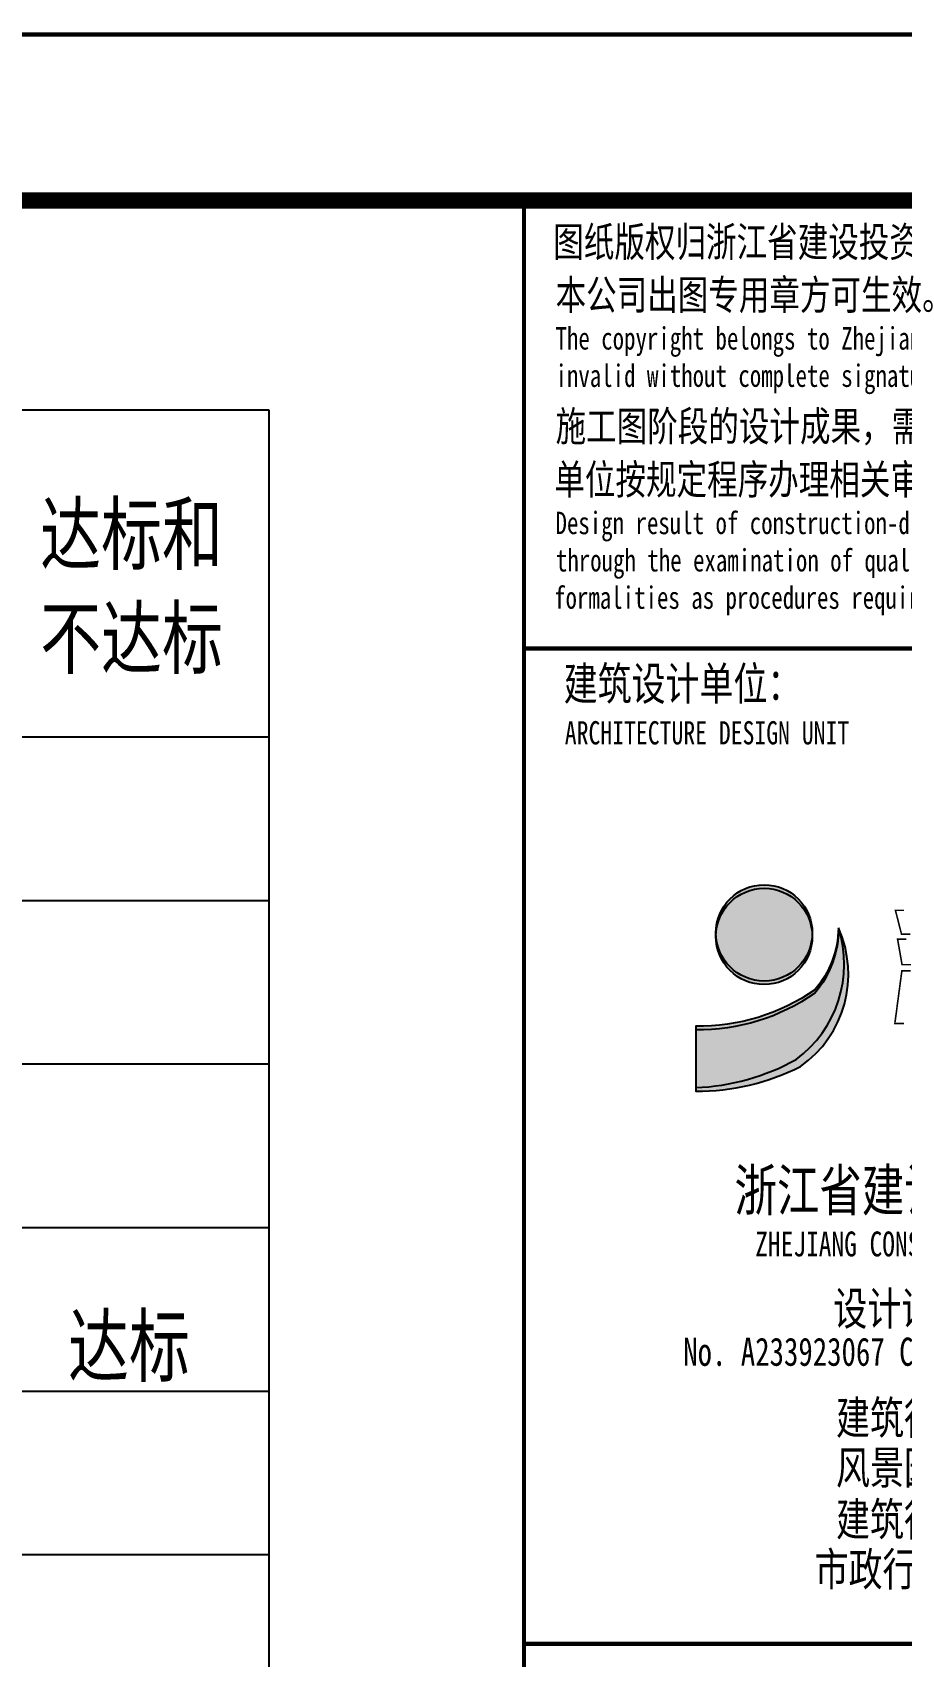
# Model space of a CAD drawing. Extents: x 1738711 to 2346805, y 1189731 to 2516152.
# Drawn here: x 2327403 to 2332641, y 2423943 to 2433732 of the extents above; entities that cross this region are included whole.
import ezdxf
from ezdxf.enums import TextEntityAlignment as Align

# ---------------------------------------------------------------- set-up
doc = ezdxf.new("R2010")
doc.units = 0
doc.header["$LTSCALE"] = 1000
doc.header["$MEASUREMENT"] = 0
for name, color, linetype in [('1_细线', 8, 'Continuous'), ('A-文字', 7, 'Continuous'), ('PUB_TEXT', 7, 'Continuous'), ('TK', 4, 'Continuous')]:
    doc.layers.add(name, color=color, linetype=linetype)
doc.styles.add('宋体', font='SIMSUN.TTF', dxfattribs={"width": 0.75})

# ---------------------------------------------------------------- blocks, each defined once
blk = doc.blocks.new('资质')
h = blk.add_hatch(color=1)
h.dxf.hatch_style = 1
edge = h.paths.add_edge_path()
edge.add_arc((1696.872990369797, 4285.245276451111), 290.304, 0, 360)
h = blk.add_hatch(color=1)
h.dxf.hatch_style = 1
edge = h.paths.add_edge_path()
edge.add_arc((1696.872990369797, 4264.324202060699), 290.304, 0, 360)
h = blk.add_hatch(color=172)
h.dxf.hatch_style = 1
edge = h.paths.add_edge_path()
edge.add_arc((1548.461446535532, 4309.03729942397), 596.3602102599627, -40.4751505986211, 0.595969414993192, ccw=False)
edge.add_arc((1304.580869948722, 4917.166786204103), 1215.334698300064, 269.0491228419969, 305.0251556862748, ccw=False)
edge.add_line((1284.412177489139, 3701.999450922012), (1284.412177489139, 3332.22413444519))
edge.add_arc((1298.61839179877, 4692.846358647207), 1360.696385501723, 269.4017982855453, 296.9936661867286)
edge.add_arc((1525.171685640106, 4036.16328400969), 679.5661045034295, 305.1311103036309, 384.2468939298175)
h = blk.add_hatch(color=172)
h.dxf.hatch_style = 1
edge = h.paths.add_edge_path()
edge.add_arc((1560.445353225667, 4325.605838548479), 584.4359711792076, 319.08681503258225, 358.9837510041084, ccw=False)
edge.add_arc((1304.580869937249, 4938.08786059824), 1215.334698303598, 269.04912284254067, 305.02515568681855, ccw=False)
edge.add_line((1284.412177489139, 3722.920525312424), (1284.412177489139, 3353.145208954811))
edge.add_arc((1232.367924215509, 4706.227929590557), 1354.083251939054, 272.2027085252616, 299.0239331366028)
edge.add_arc((1467.313535552448, 4095.801199943256), 712.128543211717, 306.3431527119143, 377.9474966535989)
at = {"color": 172}
for points in [[(2144.789395825006, 4315.240304946899, -0.1758633340164648), (2002.105241076089, 3942.850109823048, -0.1582772422886723), (1284.412177489139, 3722.920525312424), (1284.412177489139, 3353.145208954811, 0.1175668902619783), (1889.335153744556, 3522.194352149963, 0.3230121308415347)], [(2144.789395825006, 4315.240304946899, -0.1811499422860194), (2002.105241076089, 3921.929035425186, -0.1582772422886723), (1284.412177489139, 3701.999450922012), (1284.412177489139, 3332.22413444519, 0.1209772943244024), (1916.227595404722, 3480.388720154762, 0.3596071156339016)]]:
    blk.add_lwpolyline(points, format="xyb", close=True, dxfattribs=at)
at = {"color": 1}
for centre in [(1696.872990369797, 4285.245276451111), (1696.872990369797, 4264.324202060699)]:
    blk.add_circle(centre, 290.304, dxfattribs=at)
at = {"layer": 'A-文字', "const_width": 9.600000000000001}
for points in [[(2540.003799931146, 4421.558940649033), (2488.125303924084, 4421.558940649033), (2488.258647919632, 4421.025516629219), (2488.325319931842, 4420.75878059864), (2488.458711938001, 4420.225308656693), (2489.925687924027, 4414.357308626175), (2490.659223914146, 4411.423308610916), (2492.126199931838, 4405.555308699608), (2492.392935932614, 4404.755148649216), (2492.5262799263, 4404.355020642281), (2492.793015927076, 4403.554860591888), (2495.460279912688, 4392.885756611824), (2496.793959916569, 4387.551228642464), (2499.461223931052, 4376.882124662399), (2499.727959931828, 4376.081916689873), (2499.861303926446, 4375.681836724281), (2500.128039927222, 4374.881676673889), (2503.062039912678, 4363.14562857151), (2504.529015929438, 4357.277628667653), (2507.463015914895, 4345.541628718376), (2507.729751915671, 4344.741468667984), (2507.86314392183, 4344.341388702393), (2508.129831910133, 4343.541180610657), (2510.797143907286, 4332.872076630592), (2512.130775929429, 4327.537548661232), (2514.798039914109, 4316.868444681168), (2515.064775914885, 4316.068284630775), (2515.198119909503, 4315.668156631291), (2515.464855910279, 4314.867996692657), (2518.398855925538, 4303.131996631622), (2519.865879923105, 4297.263996601105), (2522.799879909493, 4285.527948617935), (2523.733095915057, 4282.327164649963), (2524.199895934202, 4280.726796627045), (2525.133735910989, 4277.526156663895), (2578.612551928498, 4277.526156663895)], [(2553.140103937127, 4248.186156630516), (2501.128263935447, 4248.186156630516), (2501.164359928109, 4247.111532568932), (2501.232135922648, 4246.569276690483), (2501.461671919562, 4245.518844604492), (2501.995143921115, 4242.318108677864), (2502.261831910349, 4240.717788696289), (2502.795303911902, 4237.517052650452), (2503.062039912678, 4236.183420658112), (2503.195383906364, 4235.516604669392), (2503.462119907141, 4234.182924628258), (2503.995591908693, 4230.982236623764), (2504.26232790947, 4229.381868720055), (2504.795751930214, 4226.181132674217), (2505.062487930991, 4224.847500681877), (2505.195831924677, 4224.180684685707), (2505.462567925453, 4222.847004652023), (2505.996039927006, 4219.64631665498), (2506.262775927782, 4218.045948624611), (2506.796199918725, 4214.845212697983), (2507.596407921053, 4210.577580690384), (2507.996487916447, 4208.443740606308), (2508.796695918776, 4204.176108717918), (2509.330119908787, 4200.975372672081), (2509.596855909564, 4199.375004649162), (2510.130327911116, 4196.174268603325), (2510.397015929222, 4194.840636610985), (2510.53040790651, 4194.173820614815), (2510.797143907286, 4192.840188629925), (2511.3305679271, 4189.639452576637), (2511.597303927876, 4188.039084672928), (2512.130775929429, 4184.83834862709), (2512.397511930205, 4183.50471663475), (2512.530855924822, 4182.83790063858), (2512.797591925599, 4181.50426864624), (2513.331015914679, 4178.303532600403), (2513.597751915455, 4176.703164696693), (2514.131223917007, 4173.5024766922), (2514.397959917784, 4172.168796658516), (2514.531303913333, 4171.501980662346), (2514.798039914109, 4170.168348670006), (2515.331511915661, 4166.967612624168), (2515.598199903965, 4165.367292642593), (2516.131671905518, 4162.166556715965), (2516.398407906294, 4160.832924604416), (2516.531751931645, 4160.166060566902), (2516.798487932421, 4158.832428693771), (2517.331959904172, 4155.631740570068), (2517.598695904948, 4154.031372666359), (2518.132119924761, 4150.830636739731), (2518.398855925538, 4149.497004628181), (2518.532199919224, 4148.830188632011), (2518.79893592, 4147.496508717537), (2519.332407921553, 4144.295820593834), (2519.599143922329, 4142.695452570915), (2520.132567913271, 4139.494716644287), (2520.399303914048, 4138.161084651947), (2520.532695920207, 4137.494268655777), (2520.79938390851, 4136.160636663437), (2521.332855910063, 4132.959900617599), (2521.599591910839, 4131.359532594681), (2522.133063912392, 4128.158796668053), (2522.39975193236, 4126.825164675713), (2522.533143908717, 4126.158348560333), (2522.799879909493, 4124.824716687202), (2523.333303929307, 4121.623980641365), (2523.600039930083, 4120.023612618446), (2524.133511916734, 4116.822876691818), (2524.400247917511, 4115.489244580269), (2524.533591926098, 4114.822428584099), (2524.800327926874, 4113.488796710968), (2525.333751917817, 4110.288060665131), (2525.600487918593, 4108.687692642212), (2526.133959920146, 4105.486956715584), (2526.788343922235, 4100.90396463871), (2527.258599922992, 4098.619788646698), (2528.467815921642, 4094.15103662014), (2581.813287914731, 4094.15103662014)], [(2579.81283992622, 4057.476012587547), (2527.800999925472, 4057.476012587547), (2527.655223920941, 4056.525420665741), (2527.288743914105, 4055.975772619247), (2526.467367903329, 4055.475564599037), (2526.167991921306, 4049.577372670174), (2525.831991926767, 4046.620524644852), (2524.800327926874, 4040.805564641953), (2522.150535926223, 4020.798684597015), (2520.816855922341, 4010.796396613121), (2518.132119924761, 3990.794172644615), (2517.580983921885, 3986.795676589012), (2517.314247921109, 3984.795132637024), (2516.798487932421, 3980.791884660721), (2516.265063912608, 3976.524252653122), (2515.998327911831, 3974.390412688255), (2515.464855910279, 3970.122780561447), (2513.070327922702, 3952.232844591141), (2511.803223908879, 3943.29639673233), (2509.130103930831, 3925.445964574814), (2509.161159932613, 3921.425196647644), (2508.956535920501, 3919.378620624542), (2508.129831910133, 3915.443676710129), (2507.57869590912, 3911.445180654526), (2507.311959908344, 3909.444636583328), (2506.796199918725, 3905.441388607025), (2506.262775927782, 3901.173756599426), (2505.996039927006, 3899.03991663456), (2505.462567925453, 3894.772284626961), (2503.068039909936, 3876.882348656654), (2501.800935924985, 3867.945900559425), (2499.127815918066, 3850.095468647778), (2499.158919931389, 3846.074700713158), (2498.954247907735, 3844.028124690056), (2498.127591908909, 3840.093180656433), (2497.576407925226, 3836.094684720039), (2497.30967192445, 3834.094140648842), (2496.793959916569, 3830.090892672539), (2496.260487915017, 3825.82326066494), (2495.99375191424, 3823.689420700073), (2495.460279912688, 3819.421788573265), (2493.065751926042, 3801.531852602959), (2491.798647910357, 3792.595404624939), (2489.125527934171, 3774.744972586632), (2489.156631916761, 3770.724204659462), (2488.951959923841, 3768.67762863636), (2488.125303924084, 3764.742684602737), (2486.852103904821, 3755.149884700775), (2486.251911908388, 3750.348252654076), (2485.124631927349, 3740.737212657928), (2485.496487931348, 3740.800332546234), (2485.854567916133, 3740.442300677299), (2485.791447922587, 3740.070396661758), (2539.803735926747, 3740.070396661758)]]:
    blk.add_lwpolyline(points, dxfattribs=at)
at = {"layer": 'TK', "color": 7, "const_width": 25}
for points in [[(249.9987644646317, 6000), (6749.99949693121, 6000), (6749.99949693121, 8700), (249.9987644646317, 8700)], [(249.9987644646317, 8699.99998755008), (6749.99949693121, 8699.999999888241), (6749.99949693121, 0), (249.9987644646317, -1.233071088790894e-05)]]:
    blk.add_lwpolyline(points, close=True, dxfattribs=at)
at = {"layer": 'TK', "color": 7, "style": '宋体', "width": 0.75}
for s, height, p in [('图纸版权归浙江省建设投资集团股份有限公司所有。图纸签署齐全、加盖', 179.9955, (425.9919903092086, 8360.757246136665)), ('本公司出图专用章方可生效。', 179.9955, (439.7444554679096, 8041.382083185017)), ('The copyright belongs to Zhejiang Construction Investment Group CO.,LTD.Drawings are ', 135, (439.5420464677736, 7801.383583068848)), ('invalid without complete signature or official stamp exclusive for drawing relieving.', 135, (439.5420464677736, 7576.383583068848)), ('施工图阶段的设计成果，需经有资质的审查机构审查合格，并由建设', 179.9955, (439.7444554679096, 7249.210502386093)), ('单位按规定程序办理相关审批手续后方可用于施工。', 179.9955, (432.4637386007234, 6928.824128746986)), ('Design result of construction-drawing stage is allowed to use only after getting ', 135, (439.5420464677736, 6688.825628757477)), ('through the examination of qualified organization and the completion of relevant ', 135, (441.969012777321, 6463.825628757477)), ('formalities as procedures required by project-owner.', 135, (431.157937570475, 6238.825628757477)), ('建筑设计单位：', 200, (488.7963654603809, 5687.959530837834)), ('ARCHITECTURE DESIGN UNIT', 140, (495.4473568107933, 5421.515724897385)), ('浙江省建设投资集团股份有限公司', 250, (1518.306080606875, 2609.343144377352)), ('ZHEJIANG CONSTRUCTION INVESTMENT GROUP CO.,LTD ', 150, (1643.436848029443, 2335.66827948916)), ('设计证书编号证: A233923067 ', 200, (2114.014020794391, 1921.36095603335)), ('No. A233923067 Class A of Architecture Design (PRC)', 170, (1209.398370340896, 1676.109296997667)), ('建筑行业（建筑工程） 甲级；', 200, (2130.160283426973, 1263.242492874742)), ('风景园林工程设计专项 甲级；', 200, (2130.160283426973, 963.2424928747423)), ('建筑行业（人防工程） 乙级；', 200, (2130.160283426973, 651.0133270039878)), ('市政行业（道路工程）专业乙级；', 200, (2001.177840178193, 350.2691758471337))]:
    blk.add_text(s, height=height, dxfattribs=at).set_placement(p)
blk = doc.blocks.new('hjashrtahreahe')
at = {"layer": 'TK', "color": 7, "const_width": 25}
blk.add_lwpolyline([(0, 59399.99999995227), (84100.00000001118, 59399.99999995227), (84100.00000001118, 2.328306436538696e-10), (0, 2.328306436538696e-10)], close=True, dxfattribs=at)
at = {"layer": 'TK', "color": 3, "const_width": 100}
blk.add_lwpolyline([(2500, 1000.000000000233), (2500, 58399.99999995227), (83100, 58399.99999995227), (83100, 1000.000000000233)], close=True, dxfattribs=at)
at = {"layer": 'TK', "color": 7, "const_width": 25}
for points in [[(76599.99926753272, 58399.99999995227), (76599.9964362164, 1000.000000000233)], [(76600.0004638827, 49699.99998762156), (83100.0004638827, 49699.99998762156)]]:
    blk.add_lwpolyline(points, dxfattribs=at)
at = {"layer": 'TK', "color": 1}
blk.add_blockref('资质', (76350.00050306832, 49699.99999995227), dxfattribs=at)
at = {"layer": 'TK', "style": '宋体', "width": 0.75}
for tag, height, p in [('项目负责人', 350, (6002.876253142487, 57088.65345305414)), ('专业负责人', 350, (6002.876253142487, 56223.65609438601)), ('设计人', 350, (6002.876253142487, 55419.42753659142)), ('版号1', 250, (77303.8661832842, 22193.36190201459)), ('时间1', 250, (82405.2941063589, 22193.36190201459)), ('版号2', 250, (77303.8661832842, 21593.36190201459)), ('时间2', 250, (82405.29410635913, 21593.36190201459)), ('版号3', 250, (77303.8661832842, 20993.36190201459)), ('时间3', 250, (82405.29410635913, 20993.36190201459)), ('建筑会签', 0.0001, (78977.87675630674, 2403.160154863494)), ('电气会签', 0.0001, (82127.87534854934, 2403.160154863494)), ('结构会签', 0.0001, (78977.8767563072, 1803.160154863494)), ('暖通会签', 0.0001, (82127.8753485498, 1803.160154863494)), ('给排水会签', 0.0001, (78977.8767563072, 1249.516187148634)), ('智能化会签', 0.0001, (82127.8753485498, 1249.516187148634))]:
    blk.add_attdef(tag, text='', height=height, dxfattribs=at).set_placement(p, align=Align.CENTER)
for tag, p in [('合作设计单位', (80815.87594981166, 48985.89357075351)), ('版号说明1', (79853.87675630674, 22318.17104576505)), ('版号说明2', (79853.87675630674, 21718.17104576505)), ('版号说明3', (79853.87675630674, 21118.17104576505)), ('浙江绿储科技有限公司', (80545.18183652684, 16035.89373564394)), ('百兆瓦级集中式熔盐储能关键', (80545.18183652684, 14953.21188406949)), ('设备研发及制造基地项目', (80545.18183652684, 14603.30029212427)), ('1#研发楼', (80545.18183652684, 13635.89373564394)), ('图名', (80545.18183652684, 12435.89373564371)), ('工程编号', (78977.87675630674, 11460.89373564394)), ('子项编号', (82127.88050491316, 11460.89373564394)), ('建筑', (78977.87675630674, 10710.89373564394)), ('图号', (82127.88050491316, 10710.89373564394)), ('施工图', (78977.87675630674, 9960.893735643942)), ('2023.03', (82127.88050491456, 9960.893735643942)), ('审定', (79352.87675630674, 8460.893735643942)), ('审核', (79352.87675630674, 7710.893735643942)), ('工程负责', (79352.87675630674, 6960.893735643942)), ('专业负责', (79352.87675630674, 6210.893735643942)), ('设计', (79352.87675630674, 5460.893735643942)), ('制图', (79352.87675630674, 4710.893735643942)), ('校对', (79352.87675630674, 3960.893735643942))]:
    blk.add_attdef(tag, text='', height=250, dxfattribs=at).set_placement(p, align=Align.MIDDLE_CENTER)

msp = doc.modelspace()

# ---------------------------------------------------------------- linework, layer by layer
at = {"layer": '1_细线'}
for p, q in [((2307609.639481086, 2431457.323652799), (2328826.954467085, 2431457.323652799)), ((2328826.954467085, 2431457.323652799), (2328826.954467088, 2376261.956857433)), ((2307609.639481086, 2429486.060552964), (2328826.954467085, 2429486.060552964)), ((2307609.639481083, 2428500.429003047), (2328826.954467083, 2428500.429003047)), ((2307609.639481083, 2427514.79745313), (2328826.954467083, 2427514.79745313)), ((2307609.639481083, 2426529.165903213), (2328826.954467083, 2426529.165903212)), ((2307609.639481083, 2425543.534353295), (2328826.954467083, 2425543.534353295)), ((2307609.639481083, 2424557.902803378), (2328826.954467083, 2424557.902803378))]:
    msp.add_line(p, q, dxfattribs=at)

# ---------------------------------------------------------------- block references
msp.add_blockref('hjashrtahreahe', (2253766.098261222, 2374319.494447586))

# ---------------------------------------------------------------- texts
at = {"layer": 'PUB_TEXT', "linetype": 'Continuous', "style": '宋体', "width": 0.75}
for s, p in [('达标和', (2327449.724126407, 2430530.513807496, -14342.50980705668)), ('不达标', (2327449.724126407, 2429903.448485061, -14342.50980705668))]:
    msp.add_text(s, height=358.7552742616036, dxfattribs=at).set_placement(p)
at = {"layer": 'PUB_TEXT', "color": 6, "linetype": 'Continuous', "style": '宋体', "width": 0.75}
msp.add_text('达标', height=358.7552742616036, dxfattribs=at).set_placement((2327617.798735856, 2425637.374380119, -14342.50980705668))

doc.saveas('drawing.dxf')
